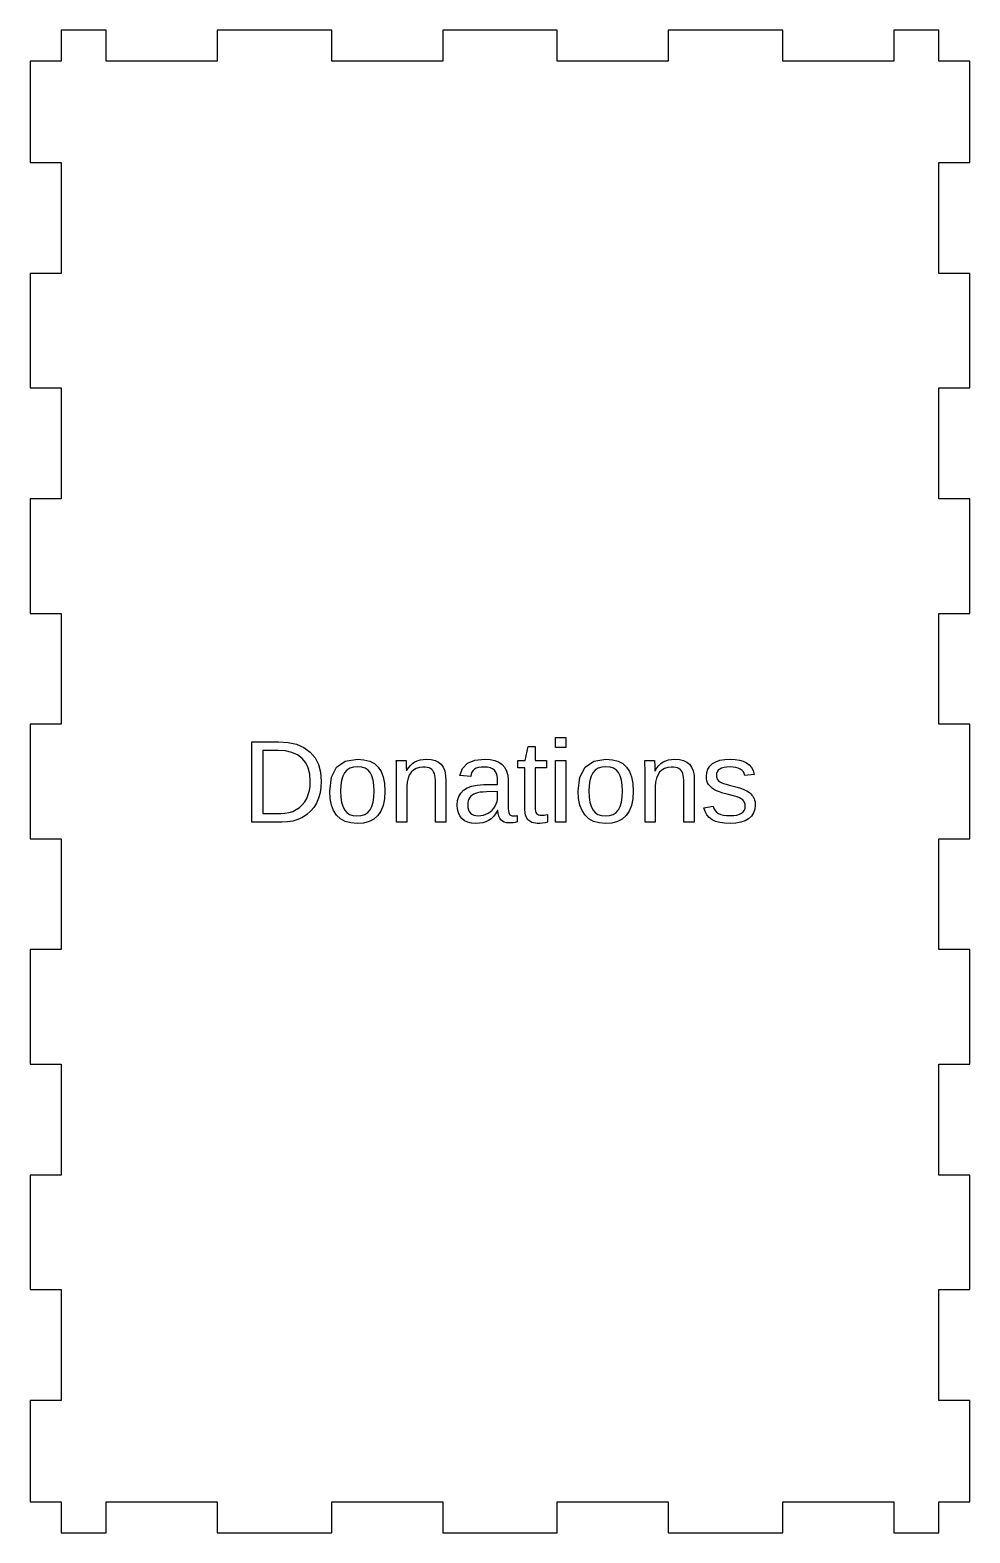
# Model space of a CAD drawing. Header units: metres. Extents: x -150 to 251, y -310 to 50.
# Drawn here: x 151 to 251, y -210 to -50 of the extents above; entities that cross this region are included whole.
import ezdxf

# ---------------------------------------------------------------- set-up
doc = ezdxf.new("R2010")
doc.units = ezdxf.units.M

msp = doc.modelspace()

# ---------------------------------------------------------------- linework, layer by layer
for p, q in [((159.1, -50), (154.3, -50)), ((154.3, -50), (154.3, -53.3)), ((159.1, -53.3), (159.1, -50)), ((183.1, -50), (170.9, -50)), ((170.9, -50), (170.9, -53.3)), ((183.1, -53.3), (183.1, -50)), ((207.1, -50), (194.9, -50)), ((194.9, -50), (194.9, -53.3)), ((207.1, -53.3), (207.1, -50)), ((231.1, -50), (218.9, -50)), ((218.9, -50), (218.9, -53.3)), ((231.1, -53.3), (231.1, -50)), ((247.7, -50), (242.9, -50)), ((242.9, -50), (242.9, -53.3)), ((247.7, -53.3), (247.7, -50)), ((154.3, -53.3), (151, -53.3)), ((151, -53.3), (151, -64.1)), ((170.9, -53.3), (159.1, -53.3)), ((194.9, -53.3), (183.1, -53.3)), ((218.9, -53.3), (207.1, -53.3)), ((242.9, -53.3), (231.1, -53.3)), ((251, -53.3), (247.7, -53.3)), ((251, -64.1), (251, -53.3)), ((151, -64.1), (154.3, -64.1)), ((154.3, -64.1), (154.3, -75.9)), ((247.7, -75.9), (247.7, -64.1)), ((247.7, -64.1), (251, -64.1)), ((154.3, -75.9), (151, -75.9)), ((151, -75.9), (151, -88.1)), ((251, -75.9), (247.7, -75.9)), ((251, -88.1), (251, -75.9)), ((151, -88.1), (154.3, -88.1)), ((154.3, -88.1), (154.3, -99.9)), ((247.7, -99.9), (247.7, -88.1)), ((247.7, -88.1), (251, -88.1)), ((154.3, -99.9), (151, -99.9)), ((151, -99.9), (151, -112.1)), ((251, -99.9), (247.7, -99.9)), ((251, -112.1), (251, -99.9)), ((151, -112.1), (154.3, -112.1)), ((154.3, -112.1), (154.3, -123.9)), ((247.7, -123.9), (247.7, -112.1)), ((247.7, -112.1), (251, -112.1)), ((154.3, -123.9), (151, -123.9)), ((151, -123.9), (151, -136.1)), ((251, -123.9), (247.7, -123.9)), ((251, -136.1), (251, -123.9)), ((174.585, -134.344), (174.585, -125.768)), ((174.585, -125.768), (177.428, -125.768)), ((177.428, -125.768), (178.458, -125.836)), ((178.458, -125.836), (179.363, -126.041)), ((179.363, -126.041), (180.143, -126.383)), ((180.143, -126.383), (180.799, -126.861)), ((203.687, -127.752), (204.009, -126.28)), ((204.009, -126.28), (204.741, -126.28)), ((204.741, -126.28), (204.741, -127.752)), ((206.911, -126.368), (206.911, -125.32)), ((206.911, -125.32), (208.008, -125.32)), ((208.008, -126.368), (206.911, -126.368)), ((208.008, -125.32), (208.008, -126.368)), ((177.403, -126.7), (175.749, -126.7)), ((175.749, -126.7), (175.749, -133.412)), ((178.184, -126.752), (177.403, -126.7)), ((178.867, -126.909), (178.184, -126.752)), ((179.453, -127.171), (178.867, -126.909)), ((179.94, -127.537), (179.453, -127.171)), ((180.323, -128.002), (179.94, -127.537)), ((180.799, -126.861), (181.318, -127.464)), ((181.318, -127.464), (181.689, -128.184)), ((183.619, -128.478), (184.539, -127.837)), ((184.539, -127.837), (185.826, -127.624)), ((185.826, -127.624), (186.529, -127.676)), ((186.529, -127.676), (187.133, -127.832)), ((187.133, -127.832), (187.637, -128.092)), ((189.981, -127.936), (189.966, -127.752)), ((189.966, -127.752), (191.001, -127.752)), ((189.993, -128.232), (189.981, -127.936)), ((191.001, -127.752), (191.007, -127.808)), ((191.007, -127.808), (191.033, -128.327)), ((191.698, -128.074), (191.938, -127.908)), ((191.938, -127.908), (192.2, -127.784)), ((192.2, -127.784), (192.492, -127.695)), ((192.492, -127.695), (192.814, -127.642)), ((192.814, -127.642), (193.166, -127.624)), ((193.166, -127.624), (193.669, -127.658)), ((193.669, -127.658), (194.1, -127.759)), ((194.1, -127.759), (194.458, -127.928)), ((194.458, -127.928), (194.745, -128.164)), ((197.535, -128.062), (198.323, -127.733)), ((198.323, -127.733), (199.371, -127.624)), ((199.371, -127.624), (199.952, -127.659)), ((199.952, -127.659), (200.456, -127.767)), ((200.456, -127.767), (200.883, -127.945)), ((200.883, -127.945), (201.234, -128.195)), ((202.882, -128.55), (202.882, -127.752)), ((202.882, -127.752), (203.687, -127.752)), ((204.741, -127.752), (205.951, -127.752)), ((205.951, -127.752), (205.951, -128.55)), ((206.911, -134.344), (206.911, -127.752)), ((206.911, -127.752), (208.008, -127.752)), ((208.008, -127.752), (208.008, -134.344)), ((210.048, -128.478), (210.967, -127.837)), ((210.967, -127.837), (212.255, -127.624)), ((212.255, -127.624), (212.958, -127.676)), ((212.958, -127.676), (213.561, -127.832)), ((213.561, -127.832), (214.065, -128.092)), ((216.41, -127.936), (216.394, -127.752)), ((216.394, -127.752), (217.429, -127.752)), ((216.421, -128.232), (216.41, -127.936)), ((217.429, -127.752), (217.435, -127.808)), ((217.435, -127.808), (217.462, -128.327)), ((218.127, -128.074), (218.366, -127.908)), ((218.366, -127.908), (218.628, -127.784)), ((218.628, -127.784), (218.92, -127.695)), ((218.92, -127.695), (219.242, -127.642)), ((219.242, -127.642), (219.594, -127.624)), ((219.594, -127.624), (220.098, -127.658)), ((220.098, -127.658), (220.529, -127.759)), ((220.529, -127.759), (220.887, -127.928)), ((220.887, -127.928), (221.173, -128.164)), ((223.605, -128.098), (223.965, -127.89)), ((223.965, -127.89), (224.399, -127.742)), ((224.399, -127.742), (224.907, -127.653)), ((224.907, -127.653), (225.489, -127.624)), ((225.489, -127.624), (226.009, -127.648)), ((226.009, -127.648), (226.472, -127.72)), ((226.472, -127.72), (226.88, -127.84)), ((226.88, -127.84), (227.231, -128.008)), ((180.597, -128.562), (180.323, -128.002)), ((180.761, -129.218), (180.597, -128.562)), ((180.816, -129.968), (180.761, -129.218)), ((181.689, -128.184), (181.911, -129.018)), ((181.911, -129.018), (181.986, -129.968)), ((182.883, -131.042), (183.067, -129.546)), ((183.067, -129.546), (183.619, -128.478)), ((184.275, -129.426), (184.142, -129.876)), ((184.461, -129.066), (184.275, -129.426)), ((184.708, -128.789), (184.461, -129.066)), ((185.021, -128.592), (184.708, -128.789)), ((185.399, -128.473), (185.021, -128.592)), ((185.844, -128.434), (185.399, -128.473)), ((186.285, -128.473), (185.844, -128.434)), ((186.657, -128.589), (186.285, -128.473)), ((186.961, -128.783), (186.657, -128.589)), ((187.196, -129.054), (186.961, -128.783)), ((187.373, -129.411), (187.196, -129.054)), ((187.499, -129.861), (187.373, -129.411)), ((187.637, -128.092), (188.041, -128.457)), ((188.041, -128.457), (188.352, -128.931)), ((188.352, -128.931), (188.574, -129.52)), ((188.574, -129.52), (188.707, -130.223)), ((189.999, -128.639), (189.993, -128.232)), ((190.002, -129.159), (189.999, -128.639)), ((190.002, -134.344), (190.002, -129.159)), ((191.033, -128.327), (191.05, -128.874)), ((191.05, -128.874), (191.068, -128.874)), ((191.068, -128.874), (191.263, -128.557)), ((191.353, -129.312), (191.212, -129.662)), ((191.263, -128.557), (191.473, -128.291)), ((191.552, -129.014), (191.353, -129.312)), ((191.473, -128.291), (191.698, -128.074)), ((191.799, -128.776), (191.552, -129.014)), ((192.089, -128.607), (191.799, -128.776)), ((192.42, -128.505), (192.089, -128.607)), ((192.793, -128.471), (192.42, -128.505)), ((193.045, -128.481), (192.793, -128.471)), ((193.266, -128.511), (193.045, -128.481)), ((193.453, -128.56), (193.266, -128.511)), ((193.609, -128.63), (193.453, -128.56)), ((193.739, -128.721), (193.609, -128.63)), ((193.85, -128.838), (193.739, -128.721)), ((193.942, -128.98), (193.85, -128.838)), ((194.015, -129.148), (193.942, -128.98)), ((194.07, -129.346), (194.015, -129.148)), ((194.11, -129.581), (194.07, -129.346)), ((194.134, -129.852), (194.11, -129.581)), ((194.745, -128.164), (194.963, -128.477)), ((194.963, -128.477), (195.12, -128.879)), ((195.12, -128.879), (195.213, -129.369)), ((195.213, -129.369), (195.245, -129.947)), ((196.737, -129.378), (197.006, -128.61)), ((197.882, -129.48), (196.737, -129.378)), ((197.006, -128.61), (197.535, -128.062)), ((197.932, -129.231), (197.882, -129.48)), ((198.015, -129.019), (197.932, -129.231)), ((198.132, -128.842), (198.015, -129.019)), ((198.281, -128.703), (198.132, -128.842)), ((198.472, -128.596), (198.281, -128.703)), ((198.714, -128.52), (198.472, -128.596)), ((199.005, -128.474), (198.714, -128.52)), ((199.346, -128.459), (199.005, -128.474)), ((199.685, -128.48), (199.346, -128.459)), ((199.975, -128.546), (199.685, -128.48)), ((200.217, -128.654), (199.975, -128.546)), ((200.411, -128.806), (200.217, -128.654)), ((200.559, -129.007), (200.411, -128.806)), ((200.665, -129.266), (200.559, -129.007)), ((200.729, -129.581), (200.665, -129.266)), ((200.75, -129.954), (200.729, -129.581)), ((201.234, -128.195), (201.507, -128.512)), ((201.507, -128.512), (201.703, -128.892)), ((201.703, -128.892), (201.82, -129.337)), ((201.82, -129.337), (201.859, -129.845)), ((203.644, -128.55), (202.882, -128.55)), ((203.644, -132.972), (203.644, -128.55)), ((205.951, -128.55), (204.741, -128.55)), ((204.741, -128.55), (204.741, -132.737)), ((209.312, -131.042), (209.496, -129.546)), ((209.496, -129.546), (210.048, -128.478)), ((210.704, -129.426), (210.571, -129.876)), ((210.89, -129.066), (210.704, -129.426)), ((211.137, -128.789), (210.89, -129.066)), ((211.449, -128.592), (211.137, -128.789)), ((211.828, -128.473), (211.449, -128.592)), ((212.273, -128.434), (211.828, -128.473)), ((212.714, -128.473), (212.273, -128.434)), ((213.086, -128.589), (212.714, -128.473)), ((213.39, -128.783), (213.086, -128.589)), ((213.625, -129.054), (213.39, -128.783)), ((213.801, -129.411), (213.625, -129.054)), ((213.927, -129.861), (213.801, -129.411)), ((214.065, -128.092), (214.47, -128.457)), ((214.47, -128.457), (214.781, -128.931)), ((214.781, -128.931), (215.003, -129.52)), ((215.003, -129.52), (215.136, -130.223)), ((216.428, -128.639), (216.421, -128.232)), ((216.43, -129.159), (216.428, -128.639)), ((216.43, -134.344), (216.43, -129.159)), ((217.462, -128.327), (217.478, -128.874)), ((217.478, -128.874), (217.496, -128.874)), ((217.496, -128.874), (217.692, -128.557)), ((217.782, -129.312), (217.641, -129.662)), ((217.692, -128.557), (217.902, -128.291)), ((217.98, -129.014), (217.782, -129.312)), ((217.902, -128.291), (218.127, -128.074)), ((218.228, -128.776), (217.98, -129.014)), ((218.518, -128.607), (218.228, -128.776)), ((218.849, -128.505), (218.518, -128.607)), ((219.221, -128.471), (218.849, -128.505)), ((219.474, -128.481), (219.221, -128.471)), ((219.694, -128.511), (219.474, -128.481)), ((219.882, -128.56), (219.694, -128.511)), ((220.037, -128.63), (219.882, -128.56)), ((220.167, -128.721), (220.037, -128.63)), ((220.278, -128.838), (220.167, -128.721)), ((220.37, -128.98), (220.278, -128.838)), ((220.443, -129.148), (220.37, -128.98)), ((220.499, -129.346), (220.443, -129.148)), ((220.539, -129.581), (220.499, -129.346)), ((220.562, -129.852), (220.539, -129.581)), ((221.173, -128.164), (221.392, -128.477)), ((221.392, -128.477), (221.548, -128.879)), ((221.548, -128.879), (221.642, -129.369)), ((221.642, -129.369), (221.673, -129.947)), ((222.959, -129.478), (222.999, -129.052)), ((222.973, -129.713), (222.959, -129.478)), ((222.999, -129.052), (223.12, -128.68)), ((223.12, -128.68), (223.322, -128.362)), ((223.322, -128.362), (223.605, -128.098)), ((224.048, -129.152), (224.026, -129.368)), ((224.026, -129.368), (224.035, -129.503)), ((224.035, -129.503), (224.062, -129.625)), ((224.115, -128.965), (224.048, -129.152)), ((224.226, -128.808), (224.115, -128.965)), ((224.382, -128.68), (224.226, -128.808)), ((224.585, -128.58), (224.382, -128.68)), ((224.837, -128.51), (224.585, -128.58)), ((225.138, -128.467), (224.837, -128.51)), ((225.489, -128.453), (225.138, -128.467)), ((225.81, -128.467), (225.489, -128.453)), ((226.096, -128.512), (225.81, -128.467)), ((226.349, -128.585), (226.096, -128.512)), ((226.567, -128.688), (226.349, -128.585)), ((226.749, -128.818), (226.567, -128.688)), ((226.892, -128.973), (226.749, -128.818)), ((226.996, -129.154), (226.892, -128.973)), ((227.062, -129.361), (226.996, -129.154)), ((228.049, -129.239), (227.062, -129.361)), ((227.231, -128.008), (227.524, -128.229)), ((227.524, -128.229), (227.758, -128.508)), ((227.758, -128.508), (227.933, -128.844)), ((227.933, -128.844), (228.049, -129.239)), ((180.599, -131.399), (180.719, -130.957)), ((180.719, -130.957), (180.792, -130.48)), ((180.792, -130.48), (180.816, -129.968)), ((181.953, -130.61), (181.856, -131.212)), ((181.986, -129.968), (181.953, -130.61)), ((182.929, -131.826), (182.883, -131.042)), ((184.062, -130.414), (184.035, -131.042)), ((184.035, -131.042), (184.062, -131.655)), ((184.142, -129.876), (184.062, -130.414)), ((187.574, -130.404), (187.499, -129.861)), ((187.573, -131.672), (187.599, -131.042)), ((187.599, -131.042), (187.574, -130.404)), ((188.751, -131.042), (188.704, -131.853)), ((188.707, -130.223), (188.751, -131.042)), ((191.127, -130.064), (191.099, -130.52)), ((191.099, -130.52), (191.099, -134.344)), ((191.212, -129.662), (191.127, -130.064)), ((194.142, -130.16), (194.134, -129.852)), ((194.142, -134.344), (194.142, -130.16)), ((195.245, -129.947), (195.245, -134.344)), ((196.823, -131.229), (197.116, -130.924)), ((197.116, -130.924), (197.502, -130.68)), ((197.502, -130.68), (197.991, -130.501)), ((197.991, -130.501), (198.583, -130.386)), ((198.615, -131.199), (198.393, -131.264)), ((198.583, -130.386), (199.277, -130.336)), ((198.883, -131.15), (198.615, -131.199)), ((199.197, -131.119), (198.883, -131.15)), ((199.558, -131.105), (199.197, -131.119)), ((199.277, -130.336), (200.75, -130.312)), ((200.75, -131.08), (199.558, -131.105)), ((200.75, -130.312), (200.75, -129.954)), ((200.75, -131.626), (200.75, -131.08)), ((201.859, -129.845), (201.859, -132.689)), ((209.358, -131.826), (209.312, -131.042)), ((210.491, -130.414), (210.464, -131.042)), ((210.464, -131.042), (210.49, -131.655)), ((210.571, -129.876), (210.491, -130.414)), ((214.003, -130.404), (213.927, -129.861)), ((214.002, -131.672), (214.028, -131.042)), ((214.028, -131.042), (214.003, -130.404)), ((215.18, -131.042), (215.133, -131.853)), ((215.136, -130.223), (215.18, -131.042)), ((217.556, -130.064), (217.527, -130.52)), ((217.527, -130.52), (217.527, -134.344)), ((217.641, -129.662), (217.556, -130.064)), ((220.57, -130.16), (220.562, -129.852)), ((220.57, -134.344), (220.57, -130.16)), ((221.673, -129.947), (221.673, -134.344)), ((223.015, -129.93), (222.973, -129.713)), ((223.086, -130.127), (223.015, -129.93)), ((223.186, -130.305), (223.086, -130.127)), ((223.31, -130.466), (223.186, -130.305)), ((223.456, -130.616), (223.31, -130.466)), ((223.625, -130.752), (223.456, -130.616)), ((223.815, -130.877), (223.625, -130.752)), ((224.05, -130.995), (223.815, -130.877)), ((224.354, -131.114), (224.05, -130.995)), ((224.062, -129.625), (224.108, -129.736)), ((224.108, -129.736), (224.173, -129.834)), ((224.173, -129.834), (224.255, -129.922)), ((224.255, -129.922), (224.355, -130.003)), ((224.726, -131.235), (224.354, -131.114)), ((224.355, -130.003), (224.472, -130.078)), ((224.472, -130.078), (224.608, -130.146)), ((224.608, -130.146), (224.792, -130.216)), ((224.792, -130.216), (225.056, -130.298)), ((225.056, -130.298), (225.399, -130.393)), ((225.399, -130.393), (225.823, -130.5)), ((225.823, -130.5), (226.23, -130.608)), ((226.23, -130.608), (226.577, -130.711)), ((226.577, -130.711), (226.862, -130.811)), ((226.862, -130.811), (227.086, -130.907)), ((227.086, -130.907), (227.269, -131.003)), ((227.269, -131.003), (227.432, -131.104)), ((227.432, -131.104), (227.574, -131.21)), ((179.329, -132.998), (179.667, -132.768)), ((179.667, -132.768), (179.963, -132.493)), ((179.963, -132.493), (180.218, -132.172)), ((180.218, -132.172), (180.431, -131.806)), ((180.431, -131.806), (180.599, -131.399)), ((181.18, -132.758), (180.84, -133.168)), ((181.467, -132.29), (181.18, -132.758)), ((181.694, -131.771), (181.467, -132.29)), ((181.856, -131.212), (181.694, -131.771)), ((183.067, -132.512), (182.929, -131.826)), ((183.296, -133.1), (183.067, -132.512)), ((184.062, -131.655), (184.14, -132.186)), ((184.14, -132.186), (184.272, -132.637)), ((184.272, -132.637), (184.455, -133.006)), ((187.178, -133.027), (187.363, -132.665)), ((187.363, -132.665), (187.494, -132.213)), ((187.494, -132.213), (187.573, -131.672)), ((188.562, -132.554), (188.324, -133.144)), ((188.704, -131.853), (188.562, -132.554)), ((196.446, -132.502), (196.488, -132.018)), ((196.477, -132.936), (196.446, -132.502)), ((196.488, -132.018), (196.613, -131.593)), ((196.613, -131.593), (196.823, -131.229)), ((197.587, -132.284), (197.574, -132.521)), ((197.574, -132.521), (197.592, -132.775)), ((197.627, -132.071), (197.587, -132.284)), ((197.592, -132.775), (197.646, -132.999)), ((197.693, -131.883), (197.627, -132.071)), ((197.785, -131.718), (197.693, -131.883)), ((197.902, -131.574), (197.785, -131.718)), ((198.043, -131.451), (197.902, -131.574)), ((198.206, -131.347), (198.043, -131.451)), ((198.393, -131.264), (198.206, -131.347)), ((200.334, -132.843), (200.481, -132.616)), ((200.481, -132.616), (200.599, -132.373)), ((200.599, -132.373), (200.683, -132.128)), ((200.683, -132.128), (200.733, -131.878)), ((200.733, -131.878), (200.75, -131.626)), ((201.859, -132.689), (201.867, -132.918)), ((204.741, -132.737), (204.751, -132.958)), ((209.496, -132.512), (209.358, -131.826)), ((209.725, -133.1), (209.496, -132.512)), ((210.49, -131.655), (210.569, -132.186)), ((210.569, -132.186), (210.7, -132.637)), ((210.7, -132.637), (210.884, -133.006)), ((213.607, -133.027), (213.791, -132.665)), ((213.791, -132.665), (213.923, -132.213)), ((213.923, -132.213), (214.002, -131.672)), ((214.99, -132.554), (214.753, -133.144)), ((215.133, -131.853), (214.99, -132.554)), ((222.696, -132.802), (223.665, -132.613)), ((223.665, -132.613), (223.754, -132.86)), ((225.168, -131.357), (224.726, -131.235)), ((225.959, -131.565), (225.168, -131.357)), ((226.238, -131.65), (225.959, -131.565)), ((226.477, -131.745), (226.238, -131.65)), ((226.674, -131.852), (226.477, -131.745)), ((226.83, -131.969), (226.674, -131.852)), ((226.948, -132.1), (226.83, -131.969)), ((227.032, -132.25), (226.948, -132.1)), ((227.083, -132.418), (227.032, -132.25)), ((227.075, -132.847), (227.1, -132.605)), ((227.1, -132.605), (227.083, -132.418)), ((227.574, -131.21), (227.697, -131.321)), ((227.697, -131.321), (227.802, -131.438)), ((227.802, -131.438), (227.895, -131.564)), ((227.895, -131.564), (227.975, -131.7)), ((227.975, -131.7), (228.043, -131.844)), ((228.043, -131.844), (228.096, -131.997)), ((228.096, -131.997), (228.135, -132.161)), ((228.166, -132.52), (228.121, -132.961)), ((228.135, -132.161), (228.158, -132.335)), ((228.158, -132.335), (228.166, -132.52)), ((177.8, -134.344), (174.585, -134.344)), ((175.749, -133.412), (177.666, -133.412)), ((177.666, -133.412), (178.124, -133.386)), ((178.404, -134.311), (177.8, -134.344)), ((178.124, -133.386), (178.554, -133.308)), ((178.971, -134.211), (178.404, -134.311)), ((178.554, -133.308), (178.956, -133.179)), ((178.956, -133.179), (179.329, -132.998)), ((179.502, -134.046), (178.971, -134.211)), ((179.997, -133.815), (179.502, -134.046)), ((180.445, -133.521), (179.997, -133.815)), ((180.84, -133.168), (180.445, -133.521)), ((183.617, -133.59), (183.296, -133.1)), ((184.029, -133.976), (183.617, -133.59)), ((184.528, -134.251), (184.029, -133.976)), ((184.455, -133.006), (184.696, -133.293)), ((185.115, -134.417), (184.528, -134.251)), ((184.696, -133.293), (184.997, -133.498)), ((184.997, -133.498), (185.357, -133.621)), ((185.357, -133.621), (185.778, -133.662)), ((185.778, -133.662), (186.233, -133.622)), ((186.233, -133.622), (186.618, -133.503)), ((187.063, -134.26), (186.469, -134.419)), ((186.618, -133.503), (186.933, -133.305)), ((186.933, -133.305), (187.178, -133.027)), ((187.57, -133.995), (187.063, -134.26)), ((187.992, -133.624), (187.57, -133.995)), ((188.324, -133.144), (187.992, -133.624)), ((191.099, -134.344), (190.002, -134.344)), ((195.245, -134.344), (194.142, -134.344)), ((196.57, -133.322), (196.477, -132.936)), ((196.726, -133.658), (196.57, -133.322)), ((196.943, -133.946), (196.726, -133.658)), ((197.222, -134.176), (196.943, -133.946)), ((197.563, -134.34), (197.222, -134.176)), ((197.965, -134.439), (197.563, -134.34)), ((197.646, -132.999), (197.735, -133.192)), ((197.735, -133.192), (197.861, -133.355)), ((197.861, -133.355), (198.02, -133.483)), ((198.02, -133.483), (198.21, -133.575)), ((198.21, -133.575), (198.43, -133.63)), ((198.43, -133.63), (198.681, -133.649)), ((198.681, -133.649), (198.972, -133.631)), ((199.162, -134.393), (198.81, -134.452)), ((198.972, -133.631), (199.247, -133.58)), ((199.484, -134.295), (199.162, -134.393)), ((199.247, -133.58), (199.505, -133.493)), ((199.776, -134.158), (199.484, -134.295)), ((199.505, -133.493), (199.746, -133.373)), ((199.746, -133.373), (199.967, -133.222)), ((200.045, -133.973), (199.776, -134.158)), ((199.967, -133.222), (200.163, -133.045)), ((200.297, -133.733), (200.045, -133.973)), ((200.163, -133.045), (200.334, -132.843)), ((200.532, -133.438), (200.297, -133.733)), ((200.75, -133.087), (200.532, -133.438)), ((200.786, -133.087), (200.75, -133.087)), ((200.819, -133.405), (200.786, -133.087)), ((200.882, -133.678), (200.819, -133.405)), ((200.976, -133.906), (200.882, -133.678)), ((201.099, -134.089), (200.976, -133.906)), ((201.258, -134.228), (201.099, -134.089)), ((201.459, -134.328), (201.258, -134.228)), ((201.701, -134.388), (201.459, -134.328)), ((201.984, -134.408), (201.701, -134.388)), ((201.867, -132.918), (201.891, -133.116)), ((201.891, -133.116), (201.93, -133.285)), ((201.93, -133.285), (201.986, -133.424)), ((201.986, -133.424), (202.064, -133.532)), ((202.064, -133.532), (202.171, -133.609)), ((202.171, -133.609), (202.307, -133.655)), ((202.411, -134.383), (202.199, -134.402)), ((202.307, -133.655), (202.472, -133.671)), ((202.622, -134.353), (202.411, -134.383)), ((202.472, -133.671), (202.554, -133.668)), ((202.554, -133.668), (202.64, -133.66)), ((202.83, -134.311), (202.622, -134.353)), ((202.64, -133.66), (202.733, -133.647)), ((202.733, -133.647), (202.83, -133.628)), ((202.83, -133.628), (202.83, -134.311)), ((203.726, -133.628), (203.644, -132.972)), ((203.972, -134.097), (203.726, -133.628)), ((204.382, -134.378), (203.972, -134.097)), ((204.956, -134.472), (204.382, -134.378)), ((204.751, -132.958), (204.78, -133.143)), ((204.78, -133.143), (204.828, -133.293)), ((204.828, -133.293), (204.895, -133.408)), ((204.895, -133.408), (204.987, -133.492)), ((204.987, -133.492), (205.107, -133.552)), ((205.107, -133.552), (205.255, -133.589)), ((205.255, -133.589), (205.431, -133.601)), ((205.431, -133.601), (205.552, -133.595)), ((205.79, -134.39), (205.515, -134.435)), ((205.552, -133.595), (205.698, -133.579)), ((205.698, -133.579), (205.867, -133.553)), ((206.061, -134.326), (205.79, -134.39)), ((205.867, -133.553), (206.061, -133.516)), ((206.061, -133.516), (206.061, -134.326)), ((208.008, -134.344), (206.911, -134.344)), ((210.046, -133.59), (209.725, -133.1)), ((210.457, -133.976), (210.046, -133.59)), ((210.957, -134.251), (210.457, -133.976)), ((210.884, -133.006), (211.125, -133.293)), ((211.544, -134.417), (210.957, -134.251)), ((211.125, -133.293), (211.425, -133.498)), ((211.425, -133.498), (211.786, -133.621)), ((211.786, -133.621), (212.207, -133.662)), ((212.207, -133.662), (212.662, -133.622)), ((212.662, -133.622), (213.047, -133.503)), ((213.492, -134.26), (212.898, -134.419)), ((213.047, -133.503), (213.362, -133.305)), ((213.362, -133.305), (213.607, -133.027)), ((213.999, -133.995), (213.492, -134.26)), ((214.421, -133.624), (213.999, -133.995)), ((214.753, -133.144), (214.421, -133.624)), ((217.527, -134.344), (216.43, -134.344)), ((221.673, -134.344), (220.57, -134.344)), ((222.826, -133.203), (222.696, -132.802)), ((223.015, -133.547), (222.826, -133.203)), ((223.262, -133.835), (223.015, -133.547)), ((223.569, -134.067), (223.262, -133.835)), ((223.94, -134.244), (223.569, -134.067)), ((223.754, -132.86), (223.881, -133.072)), ((223.881, -133.072), (224.045, -133.249)), ((224.381, -134.37), (223.94, -134.244)), ((224.045, -133.249), (224.248, -133.39)), ((224.248, -133.39), (224.491, -133.498)), ((224.894, -134.446), (224.381, -134.37)), ((224.491, -133.498), (224.777, -133.575)), ((224.777, -133.575), (225.106, -133.621)), ((225.106, -133.621), (225.478, -133.637)), ((225.478, -133.637), (225.87, -133.621)), ((225.87, -133.621), (226.207, -133.572)), ((226.609, -134.345), (226.078, -134.44)), ((226.207, -133.572), (226.486, -133.492)), ((226.486, -133.492), (226.71, -133.379)), ((227.069, -134.186), (226.609, -134.345)), ((226.71, -133.379), (226.88, -133.234)), ((226.88, -133.234), (227.002, -133.056)), ((227.002, -133.056), (227.075, -132.847)), ((227.458, -133.964), (227.069, -134.186)), ((227.767, -133.683), (227.458, -133.964)), ((227.989, -133.349), (227.767, -133.683)), ((228.121, -132.961), (227.989, -133.349)), ((185.79, -134.472), (185.115, -134.417)), ((186.469, -134.419), (185.79, -134.472)), ((198.428, -134.472), (197.965, -134.439)), ((198.81, -134.452), (198.428, -134.472)), ((202.199, -134.402), (201.984, -134.408)), ((205.237, -134.463), (204.956, -134.472)), ((205.515, -134.435), (205.237, -134.463)), ((212.219, -134.472), (211.544, -134.417)), ((212.898, -134.419), (212.219, -134.472)), ((225.477, -134.472), (224.894, -134.446)), ((226.078, -134.44), (225.477, -134.472)), ((151, -136.1), (154.3, -136.1)), ((154.3, -136.1), (154.3, -147.9)), ((247.7, -147.9), (247.7, -136.1)), ((247.7, -136.1), (251, -136.1)), ((154.3, -147.9), (151, -147.9)), ((151, -147.9), (151, -160.1)), ((251, -147.9), (247.7, -147.9)), ((251, -160.1), (251, -147.9)), ((151, -160.1), (154.3, -160.1)), ((154.3, -160.1), (154.3, -171.9)), ((247.7, -171.9), (247.7, -160.1)), ((247.7, -160.1), (251, -160.1)), ((154.3, -171.9), (151, -171.9)), ((151, -171.9), (151, -184.1)), ((251, -171.9), (247.7, -171.9)), ((251, -184.1), (251, -171.9)), ((151, -184.1), (154.3, -184.1)), ((154.3, -184.1), (154.3, -195.9)), ((247.7, -195.9), (247.7, -184.1)), ((247.7, -184.1), (251, -184.1)), ((154.3, -195.9), (151, -195.9)), ((151, -195.9), (151, -206.7)), ((251, -195.9), (247.7, -195.9)), ((251, -206.7), (251, -195.9)), ((151, -206.7), (154.3, -206.7)), ((154.3, -206.7), (154.3, -210)), ((159.1, -206.7), (170.9, -206.7)), ((159.1, -210), (159.1, -206.7)), ((170.9, -206.7), (170.9, -210)), ((183.1, -210), (183.1, -206.7)), ((183.1, -206.7), (194.9, -206.7)), ((194.9, -206.7), (194.9, -210)), ((207.1, -210), (207.1, -206.7)), ((207.1, -206.7), (218.9, -206.7)), ((218.9, -206.7), (218.9, -210)), ((231.1, -210), (231.1, -206.7)), ((231.1, -206.7), (242.9, -206.7)), ((242.9, -206.7), (242.9, -210)), ((247.7, -210), (247.7, -206.7)), ((247.7, -206.7), (251, -206.7)), ((154.3, -210), (159.1, -210)), ((170.9, -210), (183.1, -210)), ((194.9, -210), (207.1, -210)), ((218.9, -210), (231.1, -210)), ((242.9, -210), (247.7, -210))]:
    msp.add_line(p, q)

doc.saveas('drawing.dxf')
